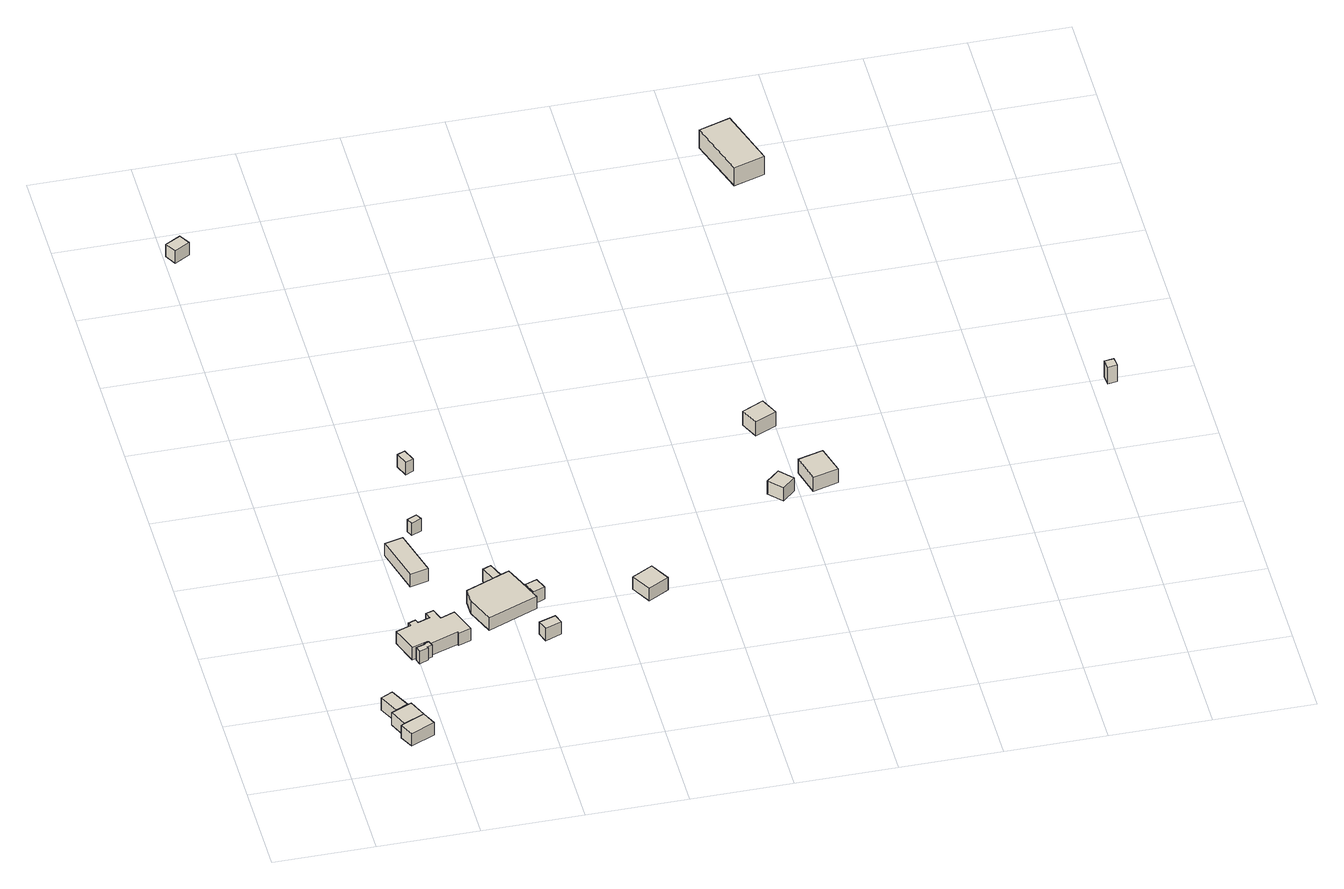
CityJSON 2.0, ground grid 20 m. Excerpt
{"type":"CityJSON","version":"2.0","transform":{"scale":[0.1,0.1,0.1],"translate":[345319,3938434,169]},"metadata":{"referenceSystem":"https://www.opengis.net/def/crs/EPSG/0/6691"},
"CityObjects":{
"building1":{"type":"Building","attributes":{"BuildingIDAttribute.prefecture":"14","BuildingIDAttribute.city":"14151","BuildingDetailAttribute.surveyYear":2015},"geometry":[{"type":"Solid","lod":"1","boundaries":[[[[0,1,2,3]],[[2,4,5,3]],[[1,6,4,2]],[[0,7,6,1]],[[3,5,7,0]],[[4,6,7,5]]]]}]},
"building2":{"type":"Building","attributes":{"BuildingIDAttribute.prefecture":"14","BuildingIDAttribute.city":"14151","BuildingDetailAttribute.surveyYear":2015},"geometry":[{"type":"Solid","lod":"1","boundaries":[[[[8,9,10,11]],[[10,12,13,11]],[[9,14,12,10]],[[8,15,14,9]],[[11,13,15,8]],[[12,14,15,13]]]]}]},
"building3":{"type":"Building","attributes":{"usage":"451","storeysAboveGround":1,"BuildingIDAttribute.prefecture":"14","BuildingIDAttribute.city":"14151","BuildingDetailAttribute.totalFloorArea":55.13,"BuildingDetailAttribute.buildingFootprintArea":55.13,"BuildingDetailAttribute.buildingStructureType":"610","BuildingDetailAttribute.buildingStructureOrgType":"2","BuildingDetailAttribute.orgUsage":"200","BuildingDetailAttribute.surveyYear":2015},"geometry":[{"type":"Solid","lod":"1","boundaries":[[[[10,9,16,17,18]],[[17,19,20,18]],[[16,21,19,17]],[[9,14,21,16]],[[10,12,14,9]],[[18,20,12,10]],[[19,21,14,12,20]]]]}]},
"building4":{"type":"Building","attributes":{"BuildingIDAttribute.prefecture":"14","BuildingIDAttribute.city":"14151","BuildingDetailAttribute.surveyYear":2015},"geometry":[{"type":"Solid","lod":"1","boundaries":[[[[22,23,24,25,26,27,28,29,30]],[[29,31,32,30]],[[28,33,31,29]],[[27,34,33,28]],[[26,35,34,27]],[[25,36,35,26]],[[24,37,36,25]],[[23,38,37,24]],[[22,39,38,23]],[[30,32,39,22]],[[31,33,34,35,36,37,38,39,32]]]]}]},
"building5":{"type":"Building","attributes":{"usage":"411","storeysAboveGround":2,"BuildingIDAttribute.prefecture":"14","BuildingIDAttribute.city":"14151","BuildingDetailAttribute.totalFloorArea":127.99,"BuildingDetailAttribute.buildingFootprintArea":63.99,"BuildingDetailAttribute.buildingStructureType":"601","BuildingDetailAttribute.buildingStructureOrgType":"1","BuildingDetailAttribute.orgUsage":"10","BuildingDetailAttribute.surveyYear":2015},"geometry":[{"type":"Solid","lod":"1","boundaries":[[[[40,41,42,43,44,45,46,47,48,49,50,51,52,53,54,55,56]],[[55,57,58,56]],[[54,59,57,55]],[[53,60,59,54]],[[52,61,60,53]],[[51,62,61,52]],[[50,63,62,51]],[[49,64,63,50]],[[48,65,64,49]],[[47,66,65,48]],[[46,67,66,47]],[[45,68,67,46]],[[44,69,68,45]],[[43,70,69,44]],[[42,71,70,43]],[[41,72,71,42]],[[40,73,72,41]],[[56,58,73,40]],[[57,59,60,61,62,63,64,65,66,67,68,69,70,71,72,73,58]]]]}]},
"building6":{"type":"Building","attributes":{"BuildingIDAttribute.prefecture":"14","BuildingIDAttribute.city":"14151","BuildingDetailAttribute.surveyYear":2015},"geometry":[{"type":"Solid","lod":"1","boundaries":[[[[74,75,76,77]],[[76,78,79,77]],[[75,80,78,76]],[[74,81,80,75]],[[77,79,81,74]],[[78,80,81,79]]]]}]},
"building7":{"type":"Building","attributes":{"BuildingIDAttribute.prefecture":"14","BuildingIDAttribute.city":"14151","BuildingDetailAttribute.surveyYear":2015},"geometry":[{"type":"Solid","lod":"1","boundaries":[[[[82,83,84,85]],[[84,86,87,85]],[[83,88,86,84]],[[82,89,88,83]],[[85,87,89,82]],[[86,88,89,87]]]]}]},
"building8":{"type":"Building","attributes":{"BuildingIDAttribute.prefecture":"14","BuildingIDAttribute.city":"14151","BuildingDetailAttribute.surveyYear":2015},"geometry":[{"type":"Solid","lod":"1","boundaries":[[[[90,91,92,93]],[[92,94,95,93]],[[91,96,94,92]],[[90,97,96,91]],[[93,95,97,90]],[[94,96,97,95]]]]}]},
"building9":{"type":"Building","attributes":{"usage":"411","storeysAboveGround":2,"BuildingIDAttribute.prefecture":"14","BuildingIDAttribute.city":"14151","BuildingDetailAttribute.totalFloorArea":160.84,"BuildingDetailAttribute.buildingFootprintArea":80.42,"BuildingDetailAttribute.buildingStructureType":"601","BuildingDetailAttribute.buildingStructureOrgType":"1","BuildingDetailAttribute.orgUsage":"10","BuildingDetailAttribute.surveyYear":2015},"geometry":[{"type":"Solid","lod":"1","boundaries":[[[[98,99,100,101,102,103,104,105,106]],[[105,107,108,106]],[[104,109,107,105]],[[103,110,109,104]],[[102,111,110,103]],[[101,112,111,102]],[[100,113,112,101]],[[99,114,113,100]],[[98,115,114,99]],[[106,108,115,98]],[[107,109,110,111,112,113,114,115,108]]]]}]},
"building10":{"type":"Building","attributes":{"BuildingIDAttribute.prefecture":"14","BuildingIDAttribute.city":"14151","BuildingDetailAttribute.surveyYear":2015},"geometry":[{"type":"Solid","lod":"1","boundaries":[[[[116,117,105,104]],[[105,107,109,104]],[[117,118,107,105]],[[116,119,118,117]],[[104,109,119,116]],[[107,118,119,109]]]]}]},
"building11":{"type":"Building","attributes":{"BuildingIDAttribute.prefecture":"14","BuildingIDAttribute.city":"14151","BuildingDetailAttribute.surveyYear":2015},"geometry":[{"type":"Solid","lod":"1","boundaries":[[[[120,121,122,123]],[[122,124,125,123]],[[121,126,124,122]],[[120,127,126,121]],[[123,125,127,120]],[[124,126,127,125]]]]}]},
"building12":{"type":"Building","attributes":{"BuildingIDAttribute.prefecture":"14","BuildingIDAttribute.city":"14151","BuildingDetailAttribute.surveyYear":2015},"geometry":[{"type":"Solid","lod":"1","boundaries":[[[[128,129,130,131]],[[130,132,133,131]],[[129,134,132,130]],[[128,135,134,129]],[[131,133,135,128]],[[132,134,135,133]]]]}]},
"building13":{"type":"Building","attributes":{"BuildingIDAttribute.prefecture":"14","BuildingIDAttribute.city":"14151","BuildingDetailAttribute.surveyYear":2015},"geometry":[{"type":"Solid","lod":"1","boundaries":[[[[136,137,138,139]],[[138,140,141,139]],[[137,142,140,138]],[[136,143,142,137]],[[139,141,143,136]],[[140,142,143,141]]]]}]},
"building14":{"type":"Building","attributes":{"measuredHeight":3.4,"BuildingIDAttribute.prefecture":"14","BuildingIDAttribute.city":"14151","BuildingDetailAttribute.surveyYear":2015},"geometry":[{"type":"Solid","lod":"1","boundaries":[[[[144,145,146,147]],[[146,148,149,147]],[[145,150,148,146]],[[144,151,150,145]],[[147,149,151,144]],[[148,150,151,149]]]]}]},
"building15":{"type":"Building","attributes":{"measuredHeight":3.5,"BuildingIDAttribute.prefecture":"14","BuildingIDAttribute.city":"14151","BuildingDetailAttribute.surveyYear":2015},"geometry":[{"type":"Solid","lod":"1","boundaries":[[[[152,153,154,155]],[[154,156,157,155]],[[153,158,156,154]],[[152,159,158,153]],[[155,157,159,152]],[[156,158,159,157]]]]}]},
"building16":{"type":"Building","attributes":{"usage":"451","measuredHeight":3.7,"storeysAboveGround":1,"BuildingIDAttribute.prefecture":"14","BuildingIDAttribute.city":"14151","BuildingDetailAttribute.totalFloorArea":20.13,"BuildingDetailAttribute.buildingFootprintArea":20.13,"BuildingDetailAttribute.buildingStructureType":"610","BuildingDetailAttribute.buildingStructureOrgType":"2","BuildingDetailAttribute.orgUsage":"200","BuildingDetailAttribute.surveyYear":2015},"geometry":[{"type":"Solid","lod":"1","boundaries":[[[[160,161,162,163]],[[162,164,165,163]],[[161,166,164,162]],[[160,167,166,161]],[[163,165,167,160]],[[164,166,167,165]]]]}]},
"building17":{"type":"Building","attributes":{"usage":"451","measuredHeight":4.2,"storeysAboveGround":1,"BuildingIDAttribute.prefecture":"14","BuildingIDAttribute.city":"14151","BuildingDetailAttribute.totalFloorArea":25.49,"BuildingDetailAttribute.buildingFootprintArea":25.49,"BuildingDetailAttribute.buildingStructureType":"610","BuildingDetailAttribute.buildingStructureOrgType":"2","BuildingDetailAttribute.orgUsage":"200","BuildingDetailAttribute.surveyYear":2015},"geometry":[{"type":"Solid","lod":"1","boundaries":[[[[168,169,170,171]],[[170,172,173,171]],[[169,174,172,170]],[[168,175,174,169]],[[171,173,175,168]],[[172,174,175,173]]]]}]},
"building18":{"type":"Building","attributes":{"measuredHeight":5,"BuildingIDAttribute.prefecture":"14","BuildingIDAttribute.city":"14151","BuildingDetailAttribute.surveyYear":2015,"BuildingLandSlideRiskAttribute.description":"1","BuildingLandSlideRiskAttribute.areaType":"1"},"geometry":[{"type":"Solid","lod":"1","boundaries":[[[[176,177,178,179]],[[178,180,181,179]],[[177,182,180,178]],[[176,183,182,177]],[[179,181,183,176]],[[180,182,183,181]]]]}]},
"building19":{"type":"Building","attributes":{"measuredHeight":4.2,"BuildingIDAttribute.prefecture":"14","BuildingIDAttribute.city":"14151","BuildingDetailAttribute.surveyYear":2015,"BuildingLandSlideRiskAttribute.description":"1","BuildingLandSlideRiskAttribute.areaType":"1"},"geometry":[{"type":"Solid","lod":"1","boundaries":[[[[184,185,186,187]],[[186,188,189,187]],[[185,190,188,186]],[[184,191,190,185]],[[187,189,191,184]],[[188,190,191,189]]]]}]}
},
"vertices":[
[129,95,57],[105,84,57],[85,124,57],[109,136,57],[85,124,87],[109,136,87],[105,84,87],[129,95,87],
[136,96,58],[152,60,58],[110,41,58],[94,77,58],[110,41,88],[94,77,88],[152,60,88],[136,96,88],
[165,31,58],[117,9,58],[103,37,58],[117,9,88],[103,37,88],[165,31,88],
[206,262,44],[207,259,44],[189,252,44],[185,265,44],[204,271,44],[203,273,44],[212,276,44],[213,274,44],[216,266,44],[213,274,74],[216,266,74],[212,276,74],[203,273,74],[204,271,74],[185,265,74],[189,252,74],[207,259,74],[206,262,74],
[188,341,40],[203,347,40],[206,339,40],[231,348,40],[226,361,40],[242,366,40],[250,342,40],[279,353,40],[298,300,40],[273,291,40],[272,295,40],[213,274,40],[212,276,40],[210,282,40],[179,271,40],[161,323,40],[191,334,40],[161,323,70],[191,334,70],[179,271,70],[210,282,70],[212,276,70],[213,274,70],[272,295,70],[273,291,70],[298,300,70],[279,353,70],[250,342,70],[242,366,70],[226,361,70],[231,348,70],[206,339,70],[203,347,70],[188,341,70],
[235,587,37],[261,489,37],[224,480,37],[198,578,37],[224,480,67],[198,578,67],[261,489,67],[235,587,67],
[281,633,36],[261,624,36],[255,637,36],[275,646,36],[255,637,66],[275,646,66],[261,624,66],[281,633,66],
[16,1510,16],[3,1533,16],[34,1550,16],[47,1528,16],[34,1550,46],[47,1528,46],[3,1533,46],[16,1510,46],
[425,399,38],[435,374,38],[439,364,38],[339,323,38],[316,379,38],[316,410,38],[371,433,38],[388,440,38],[405,447,38],[388,440,68],[405,447,68],[371,433,68],[316,410,68],[316,379,68],[339,323,68],[439,364,68],[435,374,68],[425,399,68],
[359,463,38],[376,470,38],[376,470,68],[359,463,68],
[458,293,46],[465,273,46],[432,261,46],[425,282,46],[432,261,76],[425,282,76],[465,273,76],[458,293,76],
[280,826,33],[296,833,33],[307,807,33],[291,800,33],[307,807,63],[291,800,63],[296,833,63],[280,826,63],
[425,399,41],[449,408,41],[459,384,41],[435,374,41],[459,384,71],[435,374,71],[449,408,71],[425,399,71],
[647,331,44],[624,371,44],[666,394,44],[688,354,44],[666,394,74],[688,354,74],[624,371,74],[647,331,74],
[933,588,37],[959,612,37],[984,585,37],[958,561,37],[984,585,69],[958,561,69],[959,612,69],[933,588,69],
[994,779,34],[951,759,34],[934,795,34],[977,816,34],[934,795,68],[977,816,68],[951,759,68],[994,779,68],
[1003,635,36],[1053,649,36],[1069,591,36],[1018,577,36],[1069,591,70],[1018,577,70],[1053,649,70],[1003,635,70],
[1145,1518,8],[1083,1499,8],[1044,1620,8],[1107,1640,8],[1044,1620,52],[1107,1640,52],[1083,1499,52],[1145,1518,52],
[1627,800,13],[1646,802,13],[1648,782,13],[1629,780,13],[1648,782,53],[1629,780,53],[1646,802,53],[1627,800,53]
]}
